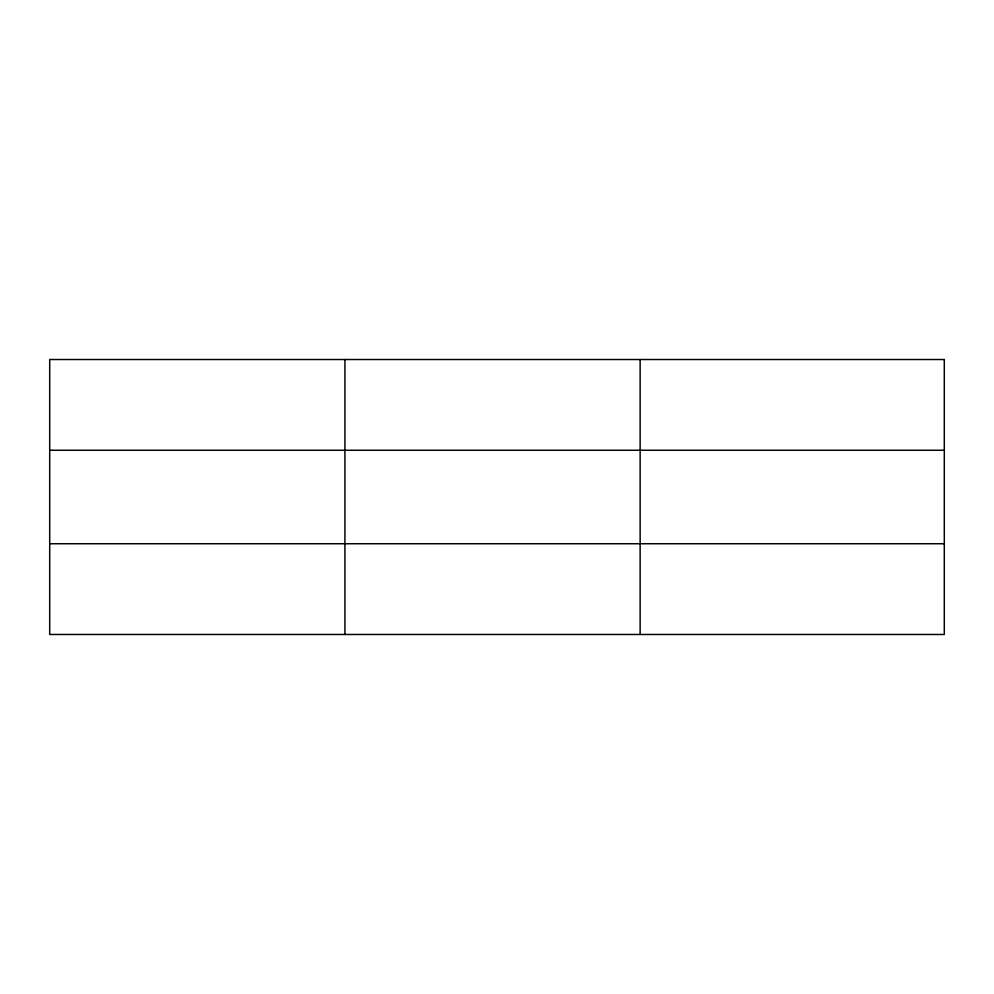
<?xml version="1.0" encoding="UTF-8"?>
<svg xmlns="http://www.w3.org/2000/svg" width="994" height="994" viewBox="0 0 994 994"><rect width="100%" height="100%" fill="white"/><g stroke="black" fill="none" stroke-linecap="round" stroke-linejoin="round"><path stroke-width="1.49" d="M344.918 634.483L344.918 359.517M640.136 634.483L640.136 359.517M49.7 450.257L944.3 450.257M49.7 543.743L944.3 543.743M944.3 359.517L944.3 634.483L49.7 634.483L49.7 359.517L944.3 359.517"/></g></svg>
